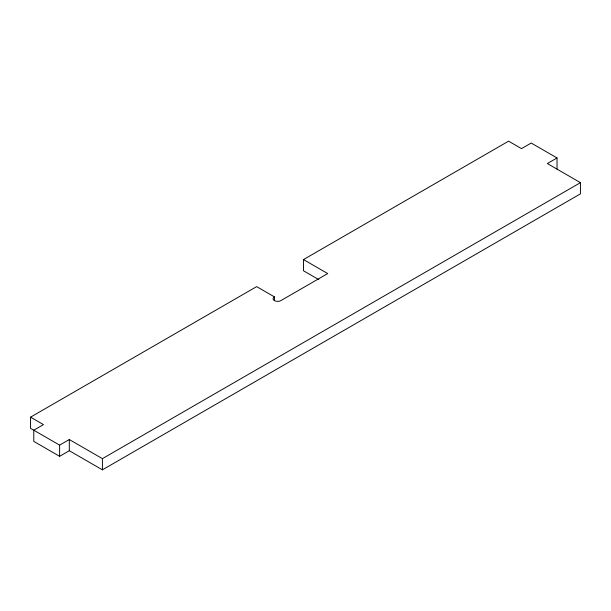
<?xml version="1.0" encoding="UTF-8"?>
<svg xmlns="http://www.w3.org/2000/svg" width="611" height="611" viewBox="0 0 611 611"><rect width="100%" height="100%" fill="white"/><g stroke="black" fill="none" stroke-linecap="round" stroke-linejoin="round"><path stroke-width="0.92" d="M30.55 417.153L43.473 424.614L33.781 430.205L33.781 441.394L59.618 456.318L69.31 450.719L102.419 469.836L580.45 193.847L580.45 182.658L102.419 458.647L69.31 439.53L59.618 445.129L30.55 428.342L30.55 417.153L256.651 286.62L274.415 296.877A4.567 2.635 0 0 0 274.415 300.604A4.567 2.635 0 0 0 280.869 300.604L327.702 273.568L303.484 259.576L303.484 270.765L318.82 279.624M303.484 259.576L508.581 141.164L521.504 148.626L531.196 143.027L557.033 157.951L557.033 169.14M557.033 157.951L547.341 163.542L580.45 182.658M274.415 296.877L274.415 300.604M102.419 458.647L102.419 469.836M69.31 439.53L69.31 450.719M59.618 445.129L59.618 456.318"/></g></svg>
